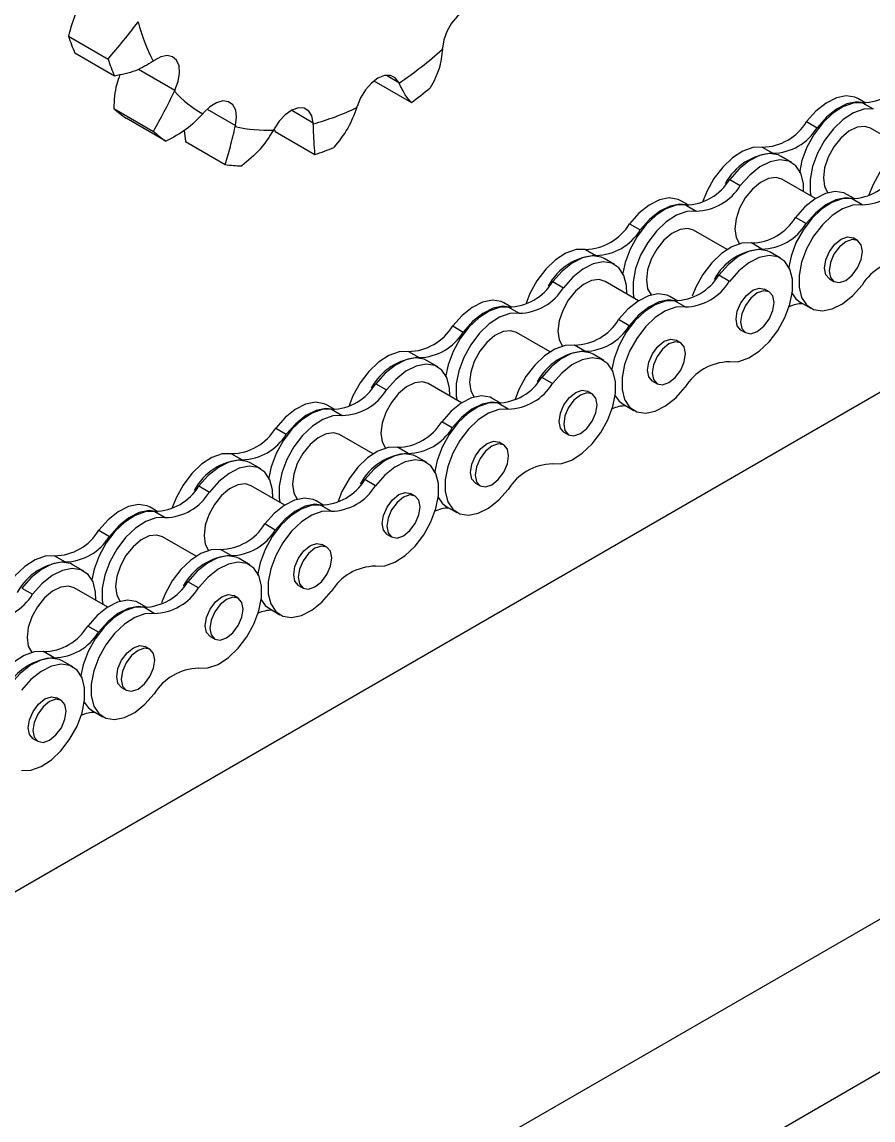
# Model space of a CAD drawing. Header units: metres. Extents: x 0 to 21025, y 0 to 14850.
# Drawn here: x 13792.5 to 13878.9, y 5850.3 to 5961.8 of the extents above; entities that cross this region are included whole.
import ezdxf

# ---------------------------------------------------------------- set-up
doc = ezdxf.new("R2010")
doc.units = ezdxf.units.M
doc.header["$LTSCALE"] = 25
doc.layers.add('SL4', color=4, linetype='Continuous')

msp = doc.modelspace()

# ---------------------------------------------------------------- linework, layer by layer
at = {"layer": 'SL4'}
for p, q in [((13171.252, 5515.305), (14108.151, 6056.165)), ((13217.55, 5488.578), (14154.449, 6029.438)), ((14161.184, 6017.772), (13224.285, 5476.912)), ((13797.205, 5960.343), (13801.226, 5958.022)), ((13801.889, 5956.3), (13797.869, 5958.621)), ((13804.323, 5957.006), (13808.025, 5954.869)), ((13828.223, 5955.801), (13832.027, 5953.605)), ((13829.495, 5956.375), (13830.735, 5955.659)), ((13878.136, 5953.553), (13877.336, 5954.015)), ((13877.804, 5953.581), (13878.878, 5952.961)), ((13801.815, 5953.007), (13805.835, 5950.686)), ((13807.082, 5949.689), (13803.062, 5952.011)), ((13811.296, 5952.939), (13814.169, 5951.28)), ((13819.868, 5952.818), (13822.056, 5951.555)), ((13818.076, 5950.923), (13818.204, 5950.657)), ((13872.131, 5951.672), (13873.206, 5951.051)), ((13882.02, 5949.048), (13878.613, 5951.014)), ((13808.962, 5950.78), (13809.107, 5949.643)), ((13818.204, 5950.657), (13822.224, 5948.336)), ((13809.107, 5949.643), (13813.128, 5947.321)), ((13867.641, 5949.08), (13868.716, 5948.459)), ((13870.613, 5947.528), (13869.538, 5948.148)), ((13864.333, 5945.805), (13865.408, 5945.185)), ((13873.04, 5943.863), (13869.633, 5945.83)), ((13877.02, 5943.829), (13876.22, 5944.291)), ((13860.175, 5943.185), (13859.376, 5943.646)), ((13859.843, 5943.213), (13860.918, 5942.592)), ((13877.763, 5943.237), (13876.688, 5943.857)), ((13872.09, 5941.327), (13871.015, 5941.947)), ((13854.171, 5941.303), (13855.246, 5940.683)), ((13864.06, 5938.679), (13860.653, 5940.646)), ((13877.313, 5939.594), (13876.847, 5939.863)), ((13849.681, 5938.711), (13850.755, 5938.091)), ((13867.6, 5938.735), (13866.525, 5939.355)), ((13852.652, 5937.159), (13851.578, 5937.78)), ((13869.497, 5937.803), (13868.422, 5938.424)), ((13846.373, 5935.437), (13847.448, 5934.816)), ((13855.079, 5933.495), (13851.672, 5935.462)), ((13864.292, 5935.46), (13863.217, 5936.081)), ((13874.449, 5935.708), (13874.915, 5935.439)), ((13868.333, 5934.41), (13867.867, 5934.678)), ((13842.215, 5932.817), (13841.415, 5933.278)), ((13859.059, 5933.461), (13858.26, 5933.922)), ((13859.802, 5932.868), (13858.727, 5933.489)), ((13871.483, 5933.354), (13872.558, 5932.734)), ((13841.883, 5932.845), (13842.957, 5932.224)), ((13836.21, 5930.935), (13837.285, 5930.314)), ((13854.13, 5930.959), (13853.055, 5931.579)), ((13846.099, 5928.311), (13842.692, 5930.278)), ((13865.469, 5930.524), (13865.934, 5930.255)), ((13849.64, 5928.367), (13848.565, 5928.987)), ((13859.352, 5929.225), (13858.887, 5929.494)), ((13831.72, 5928.343), (13832.795, 5927.722)), ((13851.537, 5927.435), (13850.462, 5928.056)), ((13834.692, 5926.791), (13833.617, 5927.411)), ((13846.332, 5925.092), (13845.257, 5925.712)), ((13856.488, 5925.34), (13856.954, 5925.071)), ((13828.412, 5925.068), (13829.487, 5924.448)), ((13837.119, 5923.127), (13833.712, 5925.093)), ((13850.372, 5924.041), (13849.906, 5924.31)), ((13841.099, 5923.092), (13840.299, 5923.554)), ((13841.842, 5922.5), (13840.767, 5923.12)), ((13853.523, 5922.986), (13854.597, 5922.365)), ((13824.254, 5922.448), (13823.455, 5922.91)), ((13823.922, 5922.476), (13824.997, 5921.856)), ((13836.169, 5920.59), (13835.094, 5921.211)), ((13818.25, 5920.567), (13819.325, 5919.946)), ((13828.139, 5917.943), (13824.732, 5919.909)), ((13847.508, 5920.156), (13847.974, 5919.887)), ((13831.679, 5917.998), (13830.604, 5918.619)), ((13841.392, 5918.857), (13840.926, 5919.126)), ((13813.76, 5917.974), (13814.834, 5917.354)), ((13833.576, 5917.067), (13832.501, 5917.687)), ((13816.731, 5916.423), (13815.657, 5917.043)), ((13828.371, 5914.724), (13827.296, 5915.344)), ((13810.452, 5914.7), (13811.527, 5914.079)), ((13819.158, 5912.758), (13815.751, 5914.725)), ((13838.528, 5914.971), (13838.994, 5914.703)), ((13823.138, 5912.724), (13822.339, 5913.185)), ((13832.412, 5913.673), (13831.946, 5913.942)), ((13806.294, 5912.08), (13805.494, 5912.541)), ((13805.962, 5912.108), (13807.036, 5911.487)), ((13823.881, 5912.131), (13822.806, 5912.752)), ((13835.562, 5912.617), (13836.637, 5911.997)), ((13818.209, 5910.222), (13817.134, 5910.842)), ((13800.289, 5910.198), (13801.364, 5909.578)), ((13829.548, 5909.787), (13830.013, 5909.518)), ((13810.178, 5907.574), (13806.771, 5909.541)), ((13823.431, 5908.489), (13822.966, 5908.757)), ((13795.799, 5907.606), (13796.874, 5906.986)), ((13813.719, 5907.63), (13812.644, 5908.25)), ((13798.771, 5906.054), (13797.696, 5906.675)), ((13815.616, 5906.698), (13814.541, 5907.319)), ((13792.491, 5904.332), (13793.566, 5903.711)), ((13801.198, 5902.39), (13797.791, 5904.357)), ((13810.411, 5904.355), (13809.336, 5904.976)), ((13820.567, 5904.603), (13821.033, 5904.334)), ((13814.451, 5903.304), (13813.985, 5903.573)), ((13805.178, 5902.356), (13804.378, 5902.817)), ((13805.921, 5901.763), (13804.846, 5902.384)), ((13817.602, 5902.249), (13818.676, 5901.628)), ((13800.248, 5899.854), (13799.173, 5900.474)), ((13811.587, 5899.419), (13812.053, 5899.15)), ((13795.758, 5897.261), (13794.683, 5897.882)), ((13805.471, 5898.12), (13805.005, 5898.389)), ((13797.655, 5896.33), (13796.58, 5896.95)), ((13802.607, 5894.235), (13803.073, 5893.966)), ((13796.491, 5892.936), (13796.025, 5893.205)), ((13799.641, 5891.881), (13800.716, 5891.26)), ((13793.627, 5889.05), (13794.092, 5888.782))]:
    msp.add_line(p, q, dxfattribs=at)
at = {"layer": 'SL4', "flags": 128}
for points in [[(13839.158, 5963.099), (13838.637, 5963.287), (13838.014, 5963.22), (13837.345, 5962.906), (13836.687, 5962.37), (13836.096, 5961.66), (13835.624, 5960.835), (13835.31, 5959.968), (13835.183, 5959.132)], [(13808.025, 5954.869), (13808.351, 5955.736), (13808.493, 5956.576), (13808.438, 5957.318), (13808.191, 5957.897), (13807.774, 5958.264), (13807.221, 5958.386), (13806.581, 5958.254), (13805.909, 5957.879)], [(13830.735, 5955.659), (13830.389, 5956.125), (13829.892, 5956.359), (13829.284, 5956.34), (13828.619, 5956.07), (13827.955, 5955.573), (13827.347, 5954.89), (13826.849, 5954.082), (13826.504, 5953.217)], [(13877.336, 5954.015), (13877.044, 5954.153), (13876.157, 5954.291), (13875.159, 5954.088), (13874.112, 5953.559), (13873.081, 5952.736), (13872.131, 5951.672)], [(13814.169, 5951.28), (13814.275, 5952.108), (13814.184, 5952.824), (13813.903, 5953.367), (13813.457, 5953.69), (13812.885, 5953.766), (13812.235, 5953.587), (13811.563, 5953.17), (13810.928, 5952.55)], [(13877.804, 5953.581), (13876.854, 5953.55), (13875.823, 5953.182), (13874.776, 5952.502), (13873.777, 5951.552), (13872.891, 5950.391), (13872.172, 5949.093), (13871.667, 5947.739), (13871.412, 5946.477)], [(13878.054, 5953.556), (13877.232, 5953.67), (13876.234, 5953.468), (13875.186, 5952.939), (13874.155, 5952.116), (13873.206, 5951.051)], [(13822.056, 5951.555), (13821.929, 5952.243), (13821.615, 5952.748), (13821.143, 5953.027), (13820.552, 5953.056), (13819.893, 5952.831), (13819.224, 5952.373), (13818.602, 5951.721), (13818.08, 5950.931)], [(13878.878, 5952.961), (13877.929, 5952.929), (13876.898, 5952.562), (13875.851, 5951.882), (13874.852, 5950.931), (13873.966, 5949.77), (13873.247, 5948.472), (13872.741, 5947.118), (13872.48, 5945.793), (13872.48, 5944.581), (13872.554, 5944.144)], [(13878.613, 5951.014), (13878.033, 5951.193), (13877.256, 5951.097), (13876.424, 5950.689), (13875.61, 5950.004), (13874.888, 5949.105), (13874.32, 5948.071), (13873.958, 5946.993), (13873.833, 5945.968)], [(13884.486, 5949.724), (13883.536, 5949.692), (13882.505, 5949.325), (13881.458, 5948.645), (13880.46, 5947.694), (13879.573, 5946.533), (13878.855, 5945.235), (13878.428, 5944.143)], [(13867.641, 5949.08), (13866.692, 5949.048), (13865.661, 5948.681), (13864.613, 5948), (13863.615, 5947.05), (13862.729, 5945.889), (13862.01, 5944.591), (13861.584, 5943.499)], [(13869.538, 5948.148), (13869.246, 5948.286), (13868.36, 5948.424), (13867.361, 5948.222), (13866.314, 5947.693), (13865.283, 5946.87), (13864.333, 5945.805)], [(13871.833, 5944.56), (13871.806, 5945.404), (13871.545, 5946.427), (13871.039, 5947.197), (13870.321, 5947.666), (13869.434, 5947.803), (13868.436, 5947.601), (13867.388, 5947.072), (13866.358, 5946.249), (13865.408, 5945.185)], [(13869.633, 5945.83), (13869.053, 5946.009), (13868.276, 5945.913), (13867.444, 5945.504), (13866.63, 5944.82), (13865.907, 5943.921), (13865.34, 5942.887), (13864.977, 5941.809), (13864.853, 5940.784)], [(13873.833, 5945.968), (13873.958, 5945.087), (13874.303, 5944.447)], [(13876.22, 5944.291), (13875.928, 5944.429), (13875.042, 5944.566), (13874.043, 5944.364), (13872.996, 5943.835), (13871.965, 5943.012), (13871.015, 5941.947)], [(13859.843, 5943.213), (13858.894, 5943.181), (13857.863, 5942.814), (13856.815, 5942.134), (13855.817, 5941.183), (13854.931, 5940.022), (13854.212, 5938.724), (13853.706, 5937.37), (13853.474, 5936.288)], [(13859.376, 5943.646), (13859.083, 5943.785), (13858.197, 5943.922), (13857.199, 5943.72), (13856.151, 5943.191), (13855.12, 5942.368), (13854.171, 5941.303)], [(13860.093, 5943.188), (13859.272, 5943.302), (13858.273, 5943.1), (13857.226, 5942.57), (13856.195, 5941.748), (13855.246, 5940.683)], [(13876.688, 5943.857), (13875.738, 5943.826), (13874.707, 5943.458), (13873.66, 5942.778), (13872.662, 5941.827), (13871.775, 5940.667), (13871.057, 5939.368), (13870.551, 5938.014), (13870.297, 5936.752)], [(13877.763, 5943.237), (13876.813, 5943.205), (13875.782, 5942.838), (13874.735, 5942.157), (13873.736, 5941.207), (13872.85, 5940.046), (13872.131, 5938.748), (13871.626, 5937.394), (13871.365, 5936.069), (13871.365, 5934.857), (13871.626, 5933.834), (13872.131, 5933.064), (13872.85, 5932.595), (13873.736, 5932.458), (13874.735, 5932.66), (13875.782, 5933.189), (13876.813, 5934.012), (13877.763, 5935.077)], [(13876.938, 5943.832), (13876.116, 5943.946), (13875.118, 5943.744), (13874.071, 5943.215), (13873.04, 5942.392), (13872.09, 5941.327)], [(13860.918, 5942.592), (13859.968, 5942.561), (13858.938, 5942.194), (13857.89, 5941.513), (13856.892, 5940.563), (13856.005, 5939.402), (13855.287, 5938.104), (13854.781, 5936.75), (13854.52, 5935.425), (13854.52, 5934.213), (13854.594, 5933.775)], [(13860.653, 5940.646), (13860.073, 5940.825), (13859.296, 5940.729), (13858.464, 5940.32), (13857.65, 5939.636), (13856.927, 5938.737), (13856.359, 5937.702), (13855.997, 5936.625), (13855.873, 5935.6)], [(13864.853, 5940.784), (13864.977, 5939.903), (13865.323, 5939.263)], [(13873.952, 5936.806), (13874.081, 5937.63), (13874.449, 5938.478), (13874.999, 5939.22), (13875.648, 5939.744), (13876.297, 5939.969), (13876.847, 5939.863)], [(13874.418, 5936.537), (13874.547, 5935.862), (13874.914, 5935.439), (13875.465, 5935.332), (13876.114, 5935.558), (13876.763, 5936.082), (13877.313, 5936.824), (13877.681, 5937.672), (13877.81, 5938.496), (13877.681, 5939.171), (13877.313, 5939.594), (13876.763, 5939.701), (13876.114, 5939.475), (13875.465, 5938.951), (13874.914, 5938.209), (13874.547, 5937.361), (13874.418, 5936.537)], [(13849.681, 5938.711), (13848.731, 5938.68), (13847.7, 5938.312), (13846.653, 5937.632), (13845.654, 5936.682), (13844.768, 5935.521), (13844.049, 5934.222), (13843.623, 5933.131)], [(13866.525, 5939.355), (13865.576, 5939.324), (13864.545, 5938.956), (13863.497, 5938.276), (13862.499, 5937.326), (13861.613, 5936.165), (13860.894, 5934.867), (13860.527, 5933.953)], [(13868.422, 5938.424), (13868.13, 5938.562), (13867.244, 5938.7), (13866.245, 5938.497), (13865.198, 5937.968), (13864.167, 5937.146), (13863.217, 5936.081)], [(13851.578, 5937.78), (13851.285, 5937.918), (13850.399, 5938.056), (13849.401, 5937.853), (13848.353, 5937.324), (13847.322, 5936.501), (13846.373, 5935.437)], [(13864.292, 5927.3), (13865.242, 5927.332), (13866.273, 5927.699), (13867.32, 5928.38), (13868.319, 5929.33), (13869.205, 5930.491), (13869.924, 5931.789), (13870.429, 5933.143), (13870.69, 5934.468), (13870.69, 5935.68), (13870.429, 5936.703), (13869.924, 5937.473), (13869.205, 5937.942), (13868.319, 5938.079), (13867.32, 5937.877), (13866.273, 5937.348), (13865.242, 5936.525), (13864.292, 5935.46)], [(13853.873, 5934.192), (13853.846, 5935.036), (13853.585, 5936.059), (13853.079, 5936.829), (13852.36, 5937.298), (13851.474, 5937.435), (13850.475, 5937.233), (13849.428, 5936.704), (13848.397, 5935.881), (13847.448, 5934.816)], [(13874.449, 5935.708), (13874.449, 5935.708), (13874.081, 5936.131), (13873.952, 5936.806)], [(13851.672, 5935.462), (13851.093, 5935.641), (13850.316, 5935.544), (13849.483, 5935.136), (13848.67, 5934.452), (13847.947, 5933.552), (13847.379, 5932.518), (13847.017, 5931.441), (13846.892, 5930.416)], [(13855.873, 5935.6), (13855.997, 5934.719), (13856.342, 5934.079)], [(13858.26, 5933.922), (13857.968, 5934.061), (13857.081, 5934.198), (13856.083, 5933.996), (13855.035, 5933.467), (13854.004, 5932.644), (13853.055, 5931.579)], [(13864.972, 5931.622), (13865.101, 5932.446), (13865.469, 5933.294), (13866.019, 5934.036), (13866.668, 5934.56), (13867.317, 5934.785), (13867.867, 5934.678)], [(13865.437, 5931.353), (13865.567, 5930.678), (13865.934, 5930.255), (13866.484, 5930.148), (13867.133, 5930.374), (13867.782, 5930.898), (13868.333, 5931.64), (13868.7, 5932.487), (13868.829, 5933.311), (13868.7, 5933.986), (13868.333, 5934.409), (13867.782, 5934.516), (13867.133, 5934.291), (13866.484, 5933.767), (13865.934, 5933.025), (13865.567, 5932.177), (13865.437, 5931.353)], [(13870.61, 5934.325), (13871.057, 5933.684), (13871.483, 5933.354)], [(13841.415, 5933.278), (13841.123, 5933.416), (13840.236, 5933.554), (13839.238, 5933.352), (13838.191, 5932.823), (13837.16, 5932), (13836.21, 5930.935)], [(13858.727, 5933.489), (13857.778, 5933.457), (13856.747, 5933.09), (13855.699, 5932.409), (13854.701, 5931.459), (13853.815, 5930.298), (13853.096, 5929), (13852.59, 5927.646), (13852.359, 5926.564)], [(13858.977, 5933.463), (13858.156, 5933.578), (13857.158, 5933.375), (13856.11, 5932.846), (13855.079, 5932.023), (13854.13, 5930.959)], [(13841.883, 5932.845), (13840.933, 5932.813), (13839.902, 5932.446), (13838.855, 5931.765), (13837.856, 5930.815), (13836.97, 5929.654), (13836.251, 5928.356), (13835.746, 5927.002), (13835.514, 5925.92)], [(13842.957, 5932.224), (13842.008, 5932.193), (13840.977, 5931.825), (13839.93, 5931.145), (13838.931, 5930.194), (13838.045, 5929.034), (13837.326, 5927.735), (13836.82, 5926.381), (13836.559, 5925.057), (13836.559, 5923.845), (13836.633, 5923.407)], [(13842.133, 5932.819), (13841.311, 5932.933), (13840.313, 5932.731), (13839.265, 5932.202), (13838.234, 5931.379), (13837.285, 5930.314)], [(13859.802, 5932.868), (13858.853, 5932.837), (13857.822, 5932.469), (13856.774, 5931.789), (13855.776, 5930.838), (13854.89, 5929.678), (13854.171, 5928.379), (13853.665, 5927.025), (13853.404, 5925.701), (13853.404, 5924.489), (13853.665, 5923.466), (13854.171, 5922.695), (13854.89, 5922.227), (13855.776, 5922.09), (13856.774, 5922.292), (13857.822, 5922.821), (13858.853, 5923.644), (13859.802, 5924.708)], [(13865.469, 5930.524), (13865.469, 5930.524), (13865.101, 5930.947), (13864.972, 5931.622)], [(13842.692, 5930.278), (13842.112, 5930.457), (13841.335, 5930.36), (13840.503, 5929.952), (13839.689, 5929.268), (13838.967, 5928.368), (13838.399, 5927.334), (13838.037, 5926.257), (13837.912, 5925.232)], [(13846.892, 5930.416), (13847.017, 5929.535), (13847.362, 5928.894)], [(13848.565, 5928.987), (13847.615, 5928.956), (13846.584, 5928.588), (13845.537, 5927.908), (13844.539, 5926.957), (13843.652, 5925.796), (13842.934, 5924.498), (13842.507, 5923.406)], [(13855.992, 5926.438), (13856.121, 5927.262), (13856.488, 5928.109), (13857.039, 5928.852), (13857.688, 5929.375), (13858.337, 5929.601), (13858.887, 5929.494)], [(13856.457, 5926.169), (13856.586, 5925.494), (13856.954, 5925.071), (13857.504, 5924.964), (13858.153, 5925.19), (13858.802, 5925.713), (13859.352, 5926.456), (13859.72, 5927.303), (13859.849, 5928.127), (13859.72, 5928.802), (13859.352, 5929.225), (13858.802, 5929.332), (13858.153, 5929.107), (13857.504, 5928.583), (13856.954, 5927.841), (13856.586, 5926.993), (13856.457, 5926.169)], [(13831.72, 5928.343), (13830.771, 5928.311), (13829.74, 5927.944), (13828.692, 5927.264), (13827.694, 5926.313), (13826.808, 5925.152), (13826.089, 5923.854), (13825.663, 5922.762)], [(13833.617, 5927.411), (13833.325, 5927.55), (13832.439, 5927.687), (13831.44, 5927.485), (13830.393, 5926.956), (13829.362, 5926.133), (13828.412, 5925.068)], [(13850.462, 5928.056), (13850.17, 5928.194), (13849.283, 5928.331), (13848.285, 5928.129), (13847.237, 5927.6), (13846.206, 5926.777), (13845.257, 5925.712)], [(13846.332, 5916.932), (13847.281, 5916.964), (13848.312, 5917.331), (13849.36, 5918.011), (13850.358, 5918.962), (13851.244, 5920.123), (13851.963, 5921.421), (13852.469, 5922.775), (13852.73, 5924.1), (13852.73, 5925.312), (13852.469, 5926.335), (13851.963, 5927.105), (13851.244, 5927.573), (13850.358, 5927.711), (13849.36, 5927.509), (13848.312, 5926.98), (13847.281, 5926.157), (13846.332, 5925.092)], [(13835.912, 5923.823), (13835.885, 5924.667), (13835.624, 5925.691), (13835.118, 5926.461), (13834.4, 5926.929), (13833.513, 5927.067), (13832.515, 5926.864), (13831.467, 5926.335), (13830.437, 5925.513), (13829.487, 5924.448)], [(13856.488, 5925.34), (13856.488, 5925.34), (13856.121, 5925.763), (13855.992, 5926.438)], [(13833.712, 5925.093), (13833.132, 5925.272), (13832.355, 5925.176), (13831.523, 5924.768), (13830.709, 5924.083), (13829.986, 5923.184), (13829.419, 5922.15), (13829.056, 5921.072), (13828.932, 5920.047)], [(13837.912, 5925.232), (13838.037, 5924.35), (13838.382, 5923.71)], [(13847.011, 5921.254), (13847.14, 5922.078), (13847.508, 5922.925), (13848.058, 5923.667), (13848.707, 5924.191), (13849.356, 5924.417), (13849.906, 5924.31)], [(13847.477, 5920.985), (13847.606, 5920.31), (13847.974, 5919.887), (13848.524, 5919.78), (13849.173, 5920.005), (13849.822, 5920.529), (13850.372, 5921.271), (13850.74, 5922.119), (13850.869, 5922.943), (13850.74, 5923.618), (13850.372, 5924.041), (13849.822, 5924.148), (13849.173, 5923.922), (13848.524, 5923.399), (13847.974, 5922.656), (13847.606, 5921.809), (13847.477, 5920.985)], [(13823.455, 5922.91), (13823.162, 5923.048), (13822.276, 5923.185), (13821.278, 5922.983), (13820.23, 5922.454), (13819.199, 5921.631), (13818.25, 5920.567)], [(13840.767, 5923.12), (13839.817, 5923.089), (13838.786, 5922.721), (13837.739, 5922.041), (13836.741, 5921.091), (13835.854, 5919.93), (13835.136, 5918.632), (13834.63, 5917.278), (13834.375, 5916.016)], [(13840.299, 5923.554), (13840.007, 5923.692), (13839.121, 5923.83), (13838.122, 5923.627), (13837.075, 5923.098), (13836.044, 5922.275), (13835.094, 5921.211)], [(13841.017, 5923.095), (13840.195, 5923.209), (13839.197, 5923.007), (13838.15, 5922.478), (13837.119, 5921.655), (13836.169, 5920.59)], [(13852.7, 5923.857), (13853.096, 5923.316), (13853.523, 5922.986)], [(13823.922, 5922.476), (13822.973, 5922.445), (13821.942, 5922.077), (13820.894, 5921.397), (13819.896, 5920.446), (13819.01, 5919.286), (13818.291, 5917.987), (13817.785, 5916.633), (13817.531, 5915.372)], [(13824.997, 5921.856), (13824.047, 5921.824), (13823.017, 5921.457), (13821.969, 5920.776), (13820.971, 5919.826), (13820.084, 5918.665), (13819.366, 5917.367), (13818.86, 5916.013), (13818.599, 5914.688), (13818.599, 5913.476), (13818.673, 5913.039)], [(13824.172, 5922.451), (13823.351, 5922.565), (13822.352, 5922.363), (13821.305, 5921.834), (13820.274, 5921.011), (13819.325, 5919.946)], [(13841.842, 5922.5), (13840.892, 5922.468), (13839.861, 5922.101), (13838.814, 5921.421), (13837.815, 5920.47), (13836.929, 5919.309), (13836.21, 5918.011), (13835.705, 5916.657), (13835.444, 5915.332), (13835.444, 5914.12), (13835.705, 5913.097), (13836.21, 5912.327), (13836.929, 5911.859), (13837.815, 5911.721), (13838.814, 5911.923), (13839.861, 5912.452), (13840.892, 5913.275), (13841.842, 5914.34)], [(13847.508, 5920.156), (13847.508, 5920.156), (13847.14, 5920.579), (13847.011, 5921.254)], [(13824.732, 5919.909), (13824.152, 5920.088), (13823.375, 5919.992), (13822.543, 5919.583), (13821.729, 5918.899), (13821.006, 5918), (13820.438, 5916.966), (13820.076, 5915.888), (13819.952, 5914.863)], [(13828.932, 5920.047), (13829.056, 5919.166), (13829.402, 5918.526)], [(13830.604, 5918.619), (13829.655, 5918.587), (13828.624, 5918.22), (13827.576, 5917.539), (13826.578, 5916.589), (13825.692, 5915.428), (13824.973, 5914.13), (13824.547, 5913.038)], [(13838.031, 5916.069), (13838.16, 5916.893), (13838.528, 5917.741), (13839.078, 5918.483), (13839.727, 5919.007), (13840.376, 5919.233), (13840.926, 5919.126)], [(13838.497, 5915.801), (13838.626, 5915.126), (13838.993, 5914.703), (13839.544, 5914.596), (13840.193, 5914.821), (13840.842, 5915.345), (13841.392, 5916.087), (13841.76, 5916.935), (13841.889, 5917.759), (13841.76, 5918.434), (13841.392, 5918.857), (13840.842, 5918.964), (13840.193, 5918.738), (13839.544, 5918.214), (13838.993, 5917.472), (13838.626, 5916.625), (13838.497, 5915.801)], [(13813.76, 5917.974), (13812.81, 5917.943), (13811.779, 5917.576), (13810.732, 5916.895), (13809.733, 5915.945), (13808.847, 5914.784), (13808.128, 5913.486), (13807.702, 5912.394)], [(13832.501, 5917.687), (13832.209, 5917.825), (13831.323, 5917.963), (13830.324, 5917.761), (13829.277, 5917.232), (13828.246, 5916.409), (13827.296, 5915.344)], [(13815.657, 5917.043), (13815.364, 5917.181), (13814.478, 5917.319), (13813.48, 5917.117), (13812.432, 5916.587), (13811.401, 5915.765), (13810.452, 5914.7)], [(13817.952, 5913.455), (13817.925, 5914.299), (13817.664, 5915.322), (13817.158, 5916.092), (13816.439, 5916.561), (13815.553, 5916.698), (13814.554, 5916.496), (13813.507, 5915.967), (13812.476, 5915.144), (13811.527, 5914.079)], [(13828.371, 5906.564), (13829.321, 5906.595), (13830.352, 5906.963), (13831.399, 5907.643), (13832.398, 5908.593), (13833.284, 5909.754), (13834.003, 5911.053), (13834.508, 5912.407), (13834.769, 5913.731), (13834.769, 5914.943), (13834.508, 5915.966), (13834.003, 5916.736), (13833.284, 5917.205), (13832.398, 5917.342), (13831.399, 5917.14), (13830.352, 5916.611), (13829.321, 5915.788), (13828.371, 5914.724)], [(13838.528, 5914.971), (13838.528, 5914.971), (13838.16, 5915.395), (13838.031, 5916.069)], [(13815.751, 5914.725), (13815.172, 5914.904), (13814.395, 5914.808), (13813.562, 5914.399), (13812.749, 5913.715), (13812.026, 5912.816), (13811.458, 5911.781), (13811.096, 5910.704), (13810.971, 5909.679)], [(13819.952, 5914.863), (13820.076, 5913.982), (13820.421, 5913.342)], [(13822.339, 5913.185), (13822.047, 5913.324), (13821.16, 5913.461), (13820.162, 5913.259), (13819.114, 5912.73), (13818.083, 5911.907), (13817.134, 5910.842)], [(13829.051, 5910.885), (13829.18, 5911.709), (13829.548, 5912.557), (13830.098, 5913.299), (13830.747, 5913.823), (13831.396, 5914.048), (13831.946, 5913.942)], [(13829.516, 5910.616), (13829.646, 5909.942), (13830.013, 5909.518), (13830.563, 5909.412), (13831.212, 5909.637), (13831.861, 5910.161), (13832.412, 5910.903), (13832.779, 5911.751), (13832.908, 5912.575), (13832.779, 5913.25), (13832.412, 5913.673), (13831.861, 5913.78), (13831.212, 5913.554), (13830.563, 5913.03), (13830.013, 5912.288), (13829.646, 5911.441), (13829.516, 5910.616)], [(13834.689, 5913.588), (13835.136, 5912.948), (13835.562, 5912.617)], [(13805.962, 5912.108), (13805.012, 5912.076), (13803.981, 5911.709), (13802.934, 5911.029), (13801.935, 5910.078), (13801.049, 5908.917), (13800.33, 5907.619), (13799.825, 5906.265), (13799.593, 5905.183)], [(13805.494, 5912.541), (13805.202, 5912.68), (13804.315, 5912.817), (13803.317, 5912.615), (13802.27, 5912.086), (13801.239, 5911.263), (13800.289, 5910.198)], [(13806.212, 5912.082), (13805.39, 5912.197), (13804.392, 5911.994), (13803.344, 5911.465), (13802.313, 5910.643), (13801.364, 5909.578)], [(13822.806, 5912.752), (13821.857, 5912.72), (13820.826, 5912.353), (13819.778, 5911.673), (13818.78, 5910.722), (13817.894, 5909.561), (13817.175, 5908.263), (13816.669, 5906.909), (13816.415, 5905.647)], [(13823.881, 5912.131), (13822.932, 5912.1), (13821.901, 5911.733), (13820.853, 5911.052), (13819.855, 5910.102), (13818.969, 5908.941), (13818.25, 5907.643), (13817.744, 5906.289), (13817.483, 5904.964), (13817.483, 5903.752), (13817.744, 5902.729), (13818.25, 5901.959), (13818.969, 5901.49), (13819.855, 5901.353), (13820.853, 5901.555), (13821.901, 5902.084), (13822.932, 5902.907), (13823.881, 5903.972)], [(13823.056, 5912.727), (13822.235, 5912.841), (13821.237, 5912.639), (13820.189, 5912.109), (13819.158, 5911.287), (13818.209, 5910.222)], [(13807.036, 5911.487), (13806.087, 5911.456), (13805.056, 5911.088), (13804.009, 5910.408), (13803.01, 5909.458), (13802.124, 5908.297), (13801.405, 5906.999), (13800.899, 5905.645), (13800.638, 5904.32), (13800.638, 5903.108), (13800.712, 5902.67)], [(13829.548, 5909.787), (13829.548, 5909.787), (13829.18, 5910.21), (13829.051, 5910.885)], [(13806.771, 5909.541), (13806.191, 5909.72), (13805.414, 5909.623), (13804.582, 5909.215), (13803.768, 5908.531), (13803.046, 5907.632), (13802.478, 5906.597), (13802.116, 5905.52), (13801.991, 5904.495)], [(13810.971, 5909.679), (13811.096, 5908.798), (13811.441, 5908.158)], [(13820.071, 5905.701), (13820.2, 5906.525), (13820.567, 5907.373), (13821.118, 5908.115), (13821.767, 5908.639), (13822.416, 5908.864), (13822.966, 5908.757)], [(13820.536, 5905.432), (13820.665, 5904.757), (13821.033, 5904.334), (13821.583, 5904.227), (13822.232, 5904.453), (13822.881, 5904.977), (13823.431, 5905.719), (13823.799, 5906.566), (13823.928, 5907.39), (13823.799, 5908.065), (13823.431, 5908.489), (13822.881, 5908.595), (13822.232, 5908.37), (13821.583, 5907.846), (13821.033, 5907.104), (13820.665, 5906.256), (13820.536, 5905.432)], [(13795.799, 5907.606), (13794.85, 5907.575), (13793.819, 5907.207), (13792.771, 5906.527), (13791.773, 5905.576), (13790.887, 5904.416), (13790.168, 5903.117), (13789.742, 5902.025)], [(13812.644, 5908.25), (13811.694, 5908.219), (13810.663, 5907.851), (13809.616, 5907.171), (13808.618, 5906.221), (13807.731, 5905.06), (13807.013, 5903.761), (13806.645, 5902.848)], [(13814.541, 5907.319), (13814.249, 5907.457), (13813.362, 5907.595), (13812.364, 5907.392), (13811.316, 5906.863), (13810.285, 5906.04), (13809.336, 5904.976)], [(13797.696, 5906.675), (13797.404, 5906.813), (13796.518, 5906.95), (13795.519, 5906.748), (13794.472, 5906.219), (13793.441, 5905.396), (13792.491, 5904.332)], [(13799.991, 5903.086), (13799.964, 5903.931), (13799.703, 5904.954), (13799.197, 5905.724), (13798.479, 5906.192), (13797.592, 5906.33), (13796.594, 5906.128), (13795.546, 5905.599), (13794.516, 5904.776), (13793.566, 5903.711)], [(13810.411, 5896.195), (13811.36, 5896.227), (13812.391, 5896.594), (13813.439, 5897.275), (13814.437, 5898.225), (13815.323, 5899.386), (13816.042, 5900.684), (13816.548, 5902.038), (13816.809, 5903.363), (13816.809, 5904.575), (13816.548, 5905.598), (13816.042, 5906.368), (13815.323, 5906.837), (13814.437, 5906.974), (13813.439, 5906.772), (13812.391, 5906.243), (13811.36, 5905.42), (13810.411, 5904.355)], [(13820.567, 5904.603), (13820.567, 5904.603), (13820.2, 5905.026), (13820.071, 5905.701)], [(13797.791, 5904.357), (13797.211, 5904.536), (13796.434, 5904.439), (13795.602, 5904.031), (13794.788, 5903.347), (13794.065, 5902.447), (13793.498, 5901.413), (13793.135, 5900.336), (13793.011, 5899.311)], [(13801.991, 5904.495), (13802.116, 5903.614), (13802.461, 5902.973)], [(13804.378, 5902.817), (13804.086, 5902.955), (13803.2, 5903.093), (13802.201, 5902.891), (13801.154, 5902.362), (13800.123, 5901.539), (13799.173, 5900.474)], [(13811.09, 5900.517), (13811.219, 5901.341), (13811.587, 5902.189), (13812.137, 5902.931), (13812.786, 5903.454), (13813.435, 5903.68), (13813.985, 5903.573)], [(13811.556, 5900.248), (13811.685, 5899.573), (13812.053, 5899.15), (13812.603, 5899.043), (13813.252, 5899.269), (13813.901, 5899.792), (13814.451, 5900.535), (13814.819, 5901.382), (13814.948, 5902.206), (13814.819, 5902.881), (13814.451, 5903.304), (13813.901, 5903.411), (13813.252, 5903.186), (13812.603, 5902.662), (13812.053, 5901.92), (13811.685, 5901.072), (13811.556, 5900.248)], [(13816.729, 5903.22), (13817.175, 5902.579), (13817.602, 5902.249)], [(13804.846, 5902.384), (13803.896, 5902.352), (13802.865, 5901.985), (13801.818, 5901.304), (13800.82, 5900.354), (13799.933, 5899.193), (13799.215, 5897.895), (13798.709, 5896.541), (13798.477, 5895.459)], [(13805.096, 5902.358), (13804.274, 5902.472), (13803.276, 5902.27), (13802.229, 5901.741), (13801.198, 5900.918), (13800.248, 5899.854)], [(13805.921, 5901.763), (13804.971, 5901.732), (13803.94, 5901.364), (13802.893, 5900.684), (13801.894, 5899.733), (13801.008, 5898.573), (13800.289, 5897.274), (13799.784, 5895.92), (13799.523, 5894.596), (13799.523, 5893.384), (13799.784, 5892.36), (13800.289, 5891.59), (13801.008, 5891.122), (13801.894, 5890.984), (13802.893, 5891.187), (13803.94, 5891.716), (13804.971, 5892.538), (13805.921, 5893.603)], [(13811.587, 5899.419), (13811.587, 5899.419), (13811.219, 5899.842), (13811.09, 5900.517)], [(13793.011, 5899.311), (13793.135, 5898.429), (13793.481, 5897.789)], [(13802.11, 5895.333), (13802.239, 5896.157), (13802.607, 5897.004), (13803.157, 5897.747), (13803.806, 5898.27), (13804.455, 5898.496), (13805.005, 5898.389)], [(13794.683, 5897.882), (13793.734, 5897.85), (13792.703, 5897.483), (13791.655, 5896.803), (13790.657, 5895.852), (13789.771, 5894.691), (13789.052, 5893.393), (13788.685, 5892.479)], [(13802.576, 5895.064), (13802.705, 5894.389), (13803.072, 5893.966), (13803.623, 5893.859), (13804.272, 5894.085), (13804.921, 5894.608), (13805.471, 5895.35), (13805.839, 5896.198), (13805.968, 5897.022), (13805.839, 5897.697), (13805.471, 5898.12), (13804.921, 5898.227), (13804.272, 5898.001), (13803.623, 5897.478), (13803.072, 5896.736), (13802.705, 5895.888), (13802.576, 5895.064)], [(13796.58, 5896.95), (13796.288, 5897.089), (13795.402, 5897.226), (13794.403, 5897.024), (13793.356, 5896.495), (13792.325, 5895.672), (13791.375, 5894.607)], [(13792.45, 5885.827), (13793.4, 5885.858), (13794.431, 5886.226), (13795.478, 5886.906), (13796.477, 5887.857), (13797.363, 5889.018), (13798.082, 5890.316), (13798.587, 5891.67), (13798.848, 5892.994), (13798.848, 5894.206), (13798.587, 5895.23), (13798.082, 5896), (13797.363, 5896.468), (13796.477, 5896.606), (13795.478, 5896.404), (13794.431, 5895.874), (13793.4, 5895.052), (13792.45, 5893.987)], [(13802.607, 5894.235), (13802.607, 5894.235), (13802.239, 5894.658), (13802.11, 5895.333)], [(13793.13, 5890.149), (13793.259, 5890.973), (13793.627, 5891.82), (13794.177, 5892.562), (13794.826, 5893.086), (13795.475, 5893.312), (13796.025, 5893.205)], [(13793.595, 5889.88), (13793.725, 5889.205), (13794.092, 5888.782), (13794.642, 5888.675), (13795.291, 5888.9), (13795.94, 5889.424), (13796.491, 5890.166), (13796.858, 5891.014), (13796.987, 5891.838), (13796.858, 5892.513), (13796.491, 5892.936), (13795.94, 5893.043), (13795.291, 5892.817), (13794.642, 5892.294), (13794.092, 5891.551), (13793.725, 5890.704), (13793.595, 5889.88)], [(13798.819, 5892.752), (13799.215, 5892.211), (13799.641, 5891.881)], [(13793.627, 5889.05), (13793.627, 5889.05), (13793.259, 5889.474), (13793.13, 5890.149)]]:
    msp.add_lwpolyline(points, dxfattribs=at)
at = {"layer": 'SL4'}
for centre, radius, start, end in [((13822.472, 5966.511), 18.788, 194.56516, 207.57792), ((13817.167, 5967.046), 21.057, 198.56036, 203.58272), ((13806.886, 5990.711), 42.48, 304.21208, 311.76073), ((13819.63, 5959.708), 15.563, 357.48189, 357.88052), ((13821.188, 5964.725), 21.057, 198.56036, 203.58272), ((13795.704, 5971.872), 17.319, 305.73297, 306.10417), ((13837.56, 5958.747), 7.491, 204.34005, 204.98909), ((13877.694, 5958.957), 5.376, 271.17027, 328.82435), ((13831.618, 5943.538), 26.173, 154.34682, 154.6287), ((13816.933, 5963.022), 12.195, 222.69497, 240.06194), ((13803.632, 5991.935), 47.701, 306.53069, 309.44212), ((13815.437, 5975.898), 25.328, 285.15927, 295.81933), ((13804.529, 5959.747), 22.925, 343.1418, 343.44972), ((13810.93, 5963.138), 13.629, 228.02205, 234.73486), ((13792.463, 5968.219), 24.217, 319.38552, 319.68238), ((13834.701, 5946.438), 21.095, 166.72832, 167.05379), ((13817.348, 5965.173), 14.372, 257.10915, 272.67181), ((13794.704, 5963.652), 26.614, 331.16528, 331.44405), ((13835.53, 5952.075), 13.484, 182.21308, 182.65169), ((13867.531, 5954.455), 5.376, 271.17027, 328.82435), ((13868.606, 5953.834), 5.376, 271.17027, 328.82435), ((13814.951, 5960.817), 13.629, 228.02205, 234.73486), ((13813.239, 5975.295), 28.417, 288.43308, 292.54552), ((13869.034, 5942.613), 5.855, 93.11014, 152.07323), ((13815.398, 5963.243), 16.083, 261.88493, 267.89604), ((13876.578, 5949.232), 5.376, 271.17027, 328.82435), ((13859.733, 5948.588), 5.376, 271.17027, 328.82435), ((13877.653, 5948.612), 5.376, 271.17027, 328.82435), ((13860.808, 5947.968), 5.376, 271.17027, 328.82435), ((13866.416, 5944.731), 5.376, 271.17027, 328.82435), ((13849.571, 5944.086), 5.376, 271.17027, 328.82435), ((13867.49, 5944.11), 5.376, 271.17027, 328.82435), ((13850.646, 5943.466), 5.376, 271.17027, 328.82435), ((13867.918, 5932.888), 5.855, 93.11014, 152.07323), ((13851.073, 5932.244), 5.855, 93.11014, 152.07323), ((13882.363, 5932.294), 5.376, 91.17027, 148.82435), ((13841.773, 5938.22), 5.376, 271.17027, 328.82435), ((13858.618, 5938.864), 5.376, 271.17027, 328.82435), ((13859.692, 5938.243), 5.376, 271.17027, 328.82435), ((13842.848, 5937.599), 5.376, 271.17027, 328.82435), ((13871.787, 5929.749), 3.446, 90.48439, 114.65218), ((13831.61, 5933.718), 5.376, 271.17027, 328.82435), ((13848.455, 5934.362), 5.376, 271.17027, 328.82435), ((13849.53, 5933.742), 5.376, 271.17027, 328.82435), ((13832.685, 5933.098), 5.376, 271.17027, 328.82435), ((13833.113, 5921.876), 5.855, 93.11014, 152.07323), ((13849.957, 5922.52), 5.855, 93.11014, 152.07323), ((13864.402, 5921.925), 5.376, 91.17027, 148.82435), ((13840.657, 5928.496), 5.376, 271.17027, 328.82435), ((13823.812, 5927.851), 5.376, 271.17027, 328.82435), ((13824.887, 5927.231), 5.376, 271.17027, 328.82435), ((13841.732, 5927.875), 5.376, 271.17027, 328.82435), ((13853.827, 5919.381), 3.446, 90.48433, 114.65103), ((13830.495, 5923.994), 5.376, 271.17027, 328.82435), ((13813.65, 5923.35), 5.376, 271.17027, 328.82435), ((13814.725, 5922.729), 5.376, 271.17027, 328.82435), ((13831.569, 5923.373), 5.376, 271.17027, 328.82435), ((13831.997, 5912.152), 5.855, 93.11014, 152.07323), ((13815.152, 5911.507), 5.855, 93.11014, 152.07323), ((13846.442, 5911.557), 5.376, 91.17027, 148.82435), ((13822.697, 5918.127), 5.376, 271.17027, 328.82435), ((13805.852, 5917.483), 5.376, 271.17027, 328.82435), ((13806.927, 5916.863), 5.376, 271.17027, 328.82435), ((13823.771, 5917.507), 5.376, 271.17027, 328.82435), ((13835.871, 5908.97), 3.488, 90.56121, 116.02926), ((13812.534, 5913.625), 5.376, 271.17027, 328.82435), ((13795.689, 5912.981), 5.376, 271.17027, 328.82435), ((13813.609, 5913.005), 5.376, 271.17027, 328.82435), ((13796.764, 5912.361), 5.376, 271.17027, 328.82435), ((13814.036, 5901.783), 5.855, 93.11014, 152.07323), ((13797.192, 5901.139), 5.855, 93.11014, 152.07323), ((13828.481, 5901.188), 5.376, 91.17027, 148.82435), ((13804.736, 5907.759), 5.376, 271.17027, 328.82435), ((13805.811, 5907.138), 5.376, 271.17027, 328.82435), ((13788.966, 5906.494), 5.376, 271.17027, 328.82435), ((13817.906, 5898.644), 3.446, 90.48433, 114.65104), ((13794.573, 5903.257), 5.376, 271.17027, 328.82435), ((13795.648, 5902.637), 5.376, 271.17027, 328.82435), ((13796.076, 5891.415), 5.855, 93.11014, 152.07323), ((13810.521, 5890.82), 5.376, 91.17027, 148.82435), ((13799.945, 5888.275), 3.446, 90.48436, 114.6516)]:
    msp.add_arc(centre, radius, start, end, dxfattribs=at)
for points, knots in [([(13799.19, 5964.729), (13798.756, 5964.076), (13797.862, 5962.728), (13797.429, 5961.154), (13797.205, 5960.343)], [0, 0, 0, 0, 0.48473611, 1, 1, 1, 1]), ([(13801.226, 5958.022), (13801.764, 5958.651), (13802.807, 5959.873), (13803.804, 5961.162), (13804.288, 5961.786)], [0, 0, 0, 0, 0.5152637, 1, 1, 1, 1]), ([(13835.178, 5959.024), (13835.101, 5958.363), (13834.943, 5957), (13834.279, 5955.744), (13833.937, 5955.097)], [0, 0, 0, 0, 0.4847248, 1, 1, 1, 1]), ([(13805.819, 5957.813), (13805.234, 5957.451), (13804.028, 5956.705), (13802.617, 5956.438), (13801.889, 5956.3)], [0, 0, 0, 0, 0.4847219, 1, 1, 1, 1]), ([(13802.438, 5956.44), (13802.317, 5956.12), (13801.9, 5955.019), (13801.85, 5953.842), (13801.815, 5953.007)], [0, 0, 0, 0, 0.2900448, 1, 1, 1, 1]), ([(13832.027, 5953.605), (13831.823, 5953.826), (13831.428, 5954.255), (13830.985, 5955.149), (13830.77, 5955.582)], [0, 0, 0, 0, 0.5152575, 1, 1, 1, 1]), ([(13805.835, 5950.686), (13806.202, 5951.336), (13806.913, 5952.599), (13807.625, 5954.05), (13807.97, 5954.753)], [0, 0, 0, 0, 0.51526331, 1, 1, 1, 1]), ([(13826.468, 5953.099), (13826.204, 5952.388), (13825.657, 5950.923), (13824.652, 5949.687), (13824.134, 5949.049)], [0, 0, 0, 0, 0.4847352, 1, 1, 1, 1]), ([(13810.847, 5952.454), (13810.311, 5951.903), (13809.207, 5950.766), (13807.805, 5950.056), (13807.082, 5949.689)], [0, 0, 0, 0, 0.4847362, 1, 1, 1, 1]), ([(13813.128, 5947.321), (13813.298, 5947.904), (13813.628, 5949.035), (13813.974, 5950.469), (13814.142, 5951.164)], [0, 0, 0, 0, 0.5152602, 1, 1, 1, 1]), ([(13822.224, 5948.336), (13822.196, 5948.769), (13822.142, 5949.61), (13822.087, 5950.85), (13822.061, 5951.452)], [0, 0, 0, 0, 0.5152541, 1, 1, 1, 1]), ([(13818.018, 5950.817), (13817.594, 5950.145), (13816.719, 5948.758), (13815.458, 5947.711), (13814.808, 5947.171)], [0, 0, 0, 0, 0.4847365, 1, 1, 1, 1])]:
    msp.add_open_spline(points, degree=3, knots=knots, dxfattribs=at)

doc.saveas('drawing.dxf')
